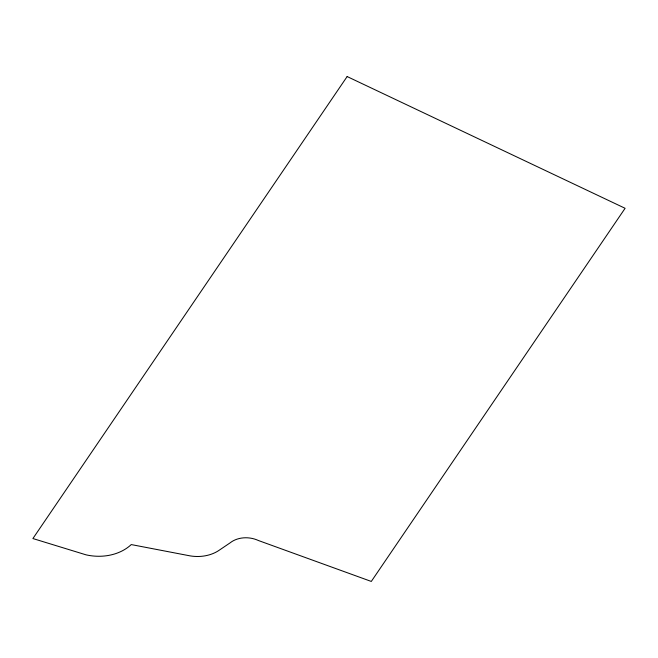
<?xml version="1.0" encoding="UTF-8"?>
<svg xmlns="http://www.w3.org/2000/svg" width="658" height="658" viewBox="0 0 658 658"><rect width="100%" height="100%" fill="white"/><g stroke="black" fill="none" stroke-linecap="round" stroke-linejoin="round"><path stroke-width="0.99" d="M347.136 76.558L32.9 538.548L86.001 554.826A45.97 36.322 8.9 0 0 131.246 544.577L188.13 555.5A35.853 28.335 8.9 0 0 219.879 549.767L230.078 542.883A23.992 18.959 8.9 0 1 258.413 540.514L371.293 581.442L625.1 208.298L347.136 76.558"/></g></svg>
